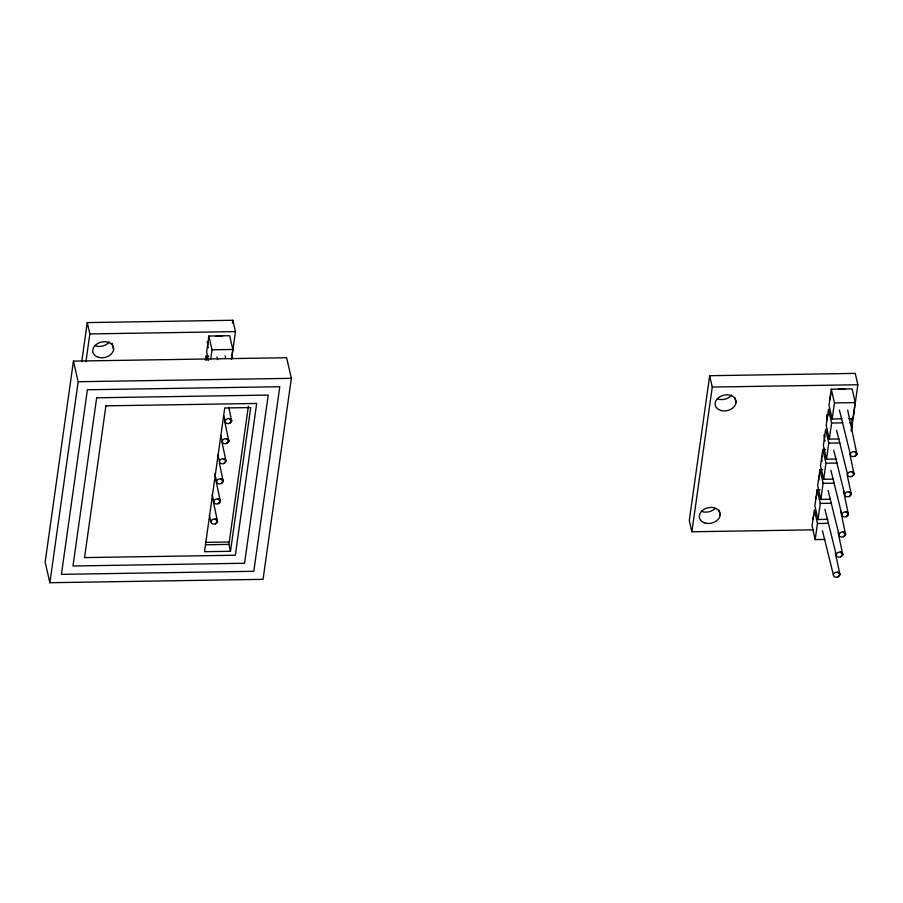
<?xml version="1.0" encoding="UTF-8"?>
<svg xmlns="http://www.w3.org/2000/svg" width="903" height="903" viewBox="0 0 903 903"><rect width="100%" height="100%" fill="white"/><g stroke="black" fill="none" stroke-linecap="round" stroke-linejoin="round"><path stroke-width="1.35" d="M215.411 523.808L217.533 521.121A3.341 2.495 -12.9 0 0 212.589 519.541A3.341 2.495 -12.9 0 0 212.431 523.853A3.341 2.495 -12.9 0 0 217.521 521.516L215.106 519.044M218.233 503.705L220.366 501.018A3.341 2.495 -12.9 0 0 215.422 499.438A3.341 2.495 -12.9 0 0 215.253 503.75A3.341 2.495 -12.9 0 0 220.355 501.413L217.928 498.953M221.066 483.602L223.199 480.915A3.341 2.495 -12.9 0 0 218.255 479.346A3.341 2.495 -12.9 0 0 218.086 483.658A3.341 2.495 -12.9 0 0 223.176 481.31L220.761 478.85M223.899 463.51L226.021 460.823A3.341 2.495 -12.9 0 0 221.077 459.243A3.341 2.495 -12.9 0 0 220.908 463.555A3.341 2.495 -12.9 0 0 226.01 461.219L223.594 458.747M226.721 443.407L228.854 440.72A3.341 2.495 -12.9 0 0 223.91 439.14A3.341 2.495 -12.9 0 0 223.741 443.452A3.341 2.495 -12.9 0 0 228.843 441.115L226.416 438.655M229.554 423.304L231.687 420.617A3.341 2.495 -12.9 0 0 226.743 419.048A3.341 2.495 -12.9 0 0 226.574 423.36A3.341 2.495 -12.9 0 0 231.665 421.012L229.249 418.552M837.815 576.938L839.948 574.24A3.341 2.495 -12.9 0 0 835.004 572.671A3.341 2.495 -12.9 0 0 834.835 576.983A3.341 2.495 -12.9 0 0 839.925 574.647L837.51 572.175M840.648 556.835L842.77 554.149A3.341 2.495 -12.9 0 0 837.826 552.568A3.341 2.495 -12.9 0 0 837.657 556.88A3.341 2.495 -12.9 0 0 842.759 554.544L840.343 552.083M843.47 536.732L845.603 534.045A3.341 2.495 -12.9 0 0 840.659 532.477A3.341 2.495 -12.9 0 0 840.49 536.777A3.341 2.495 -12.9 0 0 845.592 534.441L843.165 531.98M846.303 516.64L848.436 513.942A3.341 2.495 -12.9 0 0 843.492 512.373A3.341 2.495 -12.9 0 0 843.323 516.685A3.341 2.495 -12.9 0 0 848.414 514.349L845.998 511.877M849.136 496.537L851.258 493.851A3.341 2.495 -12.9 0 0 846.314 492.27A3.341 2.495 -12.9 0 0 846.145 496.582A3.341 2.495 -12.9 0 0 851.247 494.246L848.831 491.774M851.958 476.434L854.091 473.748A3.341 2.495 -12.9 0 0 849.147 472.167A3.341 2.495 -12.9 0 0 848.978 476.479A3.341 2.495 -12.9 0 0 854.08 474.143L851.653 471.682M854.791 456.342L856.924 453.645A3.341 2.495 -12.9 0 0 851.98 452.076A3.341 2.495 -12.9 0 0 851.811 456.387A3.341 2.495 -12.9 0 0 856.902 454.04L854.486 451.579M73.448 361.11L45.15 562.106L49.868 582.728L263.055 579.331L291.353 378.334L286.623 357.723L73.448 361.11L78.166 381.732L49.868 582.728M81.767 361.55L87.252 322.597L232.85 320.272L235.446 331.615L231.529 359.45M85.932 361.764L89.848 333.929L87.252 322.597M205.489 360.173L206.053 356.154L208.819 356.109M231.507 358.841L232.827 349.461L229.678 335.724L208.875 336.051L206.618 352.125L208.503 360.376M210.704 359.18L212.024 349.8L208.875 336.051M232.455 323.06L232.85 320.272M230.491 551.281L250.729 407.558L224.723 407.964L204.496 551.699L230.491 551.281L228.922 544.407L248.37 406.26M851.382 430.663L857.85 384.746L855.254 373.402L709.668 375.716L689.294 520.433L691.89 531.777L813.682 529.835M691.89 531.777L712.264 387.06L709.668 375.716M819.913 489.629L817.136 489.674L814.878 505.759L818.028 519.496L827.735 519.349M822.746 469.537L819.969 469.571L817.7 485.656L820.85 499.404L830.557 499.246M825.568 449.434L822.802 449.48L820.534 465.553L823.683 479.301L833.39 479.143M848.809 418.744L852.974 418.676L855.231 402.591L852.082 388.843L831.291 389.182L829.022 405.255L832.171 419.003L841.878 418.845M815.195 539.599L817.463 523.526L814.314 509.777L812.045 525.851L815.195 539.599L824.902 539.441M818.028 519.496L820.285 503.422L817.136 489.674M820.85 499.404L823.118 483.319L819.969 469.571M823.683 479.301L825.952 463.228L822.802 449.48M826.516 459.198L828.773 443.125L825.624 429.376L823.367 445.461L826.516 459.198L836.223 459.051M829.338 439.106L831.607 423.022L828.457 409.273L826.189 425.358L829.338 439.106L839.045 438.948M832.171 419.003L834.44 402.919L831.291 389.182M851.269 430.731L852.398 422.694L851.461 418.574M89.848 333.929L235.446 331.615M212.024 349.8L232.827 349.461M78.166 381.732L291.353 378.334M712.264 387.06L857.85 384.746M834.44 402.919L855.231 402.591M831.607 423.022L842.702 422.852M849.633 422.739L852.398 422.694M828.773 443.125L839.869 442.944M825.952 463.228L837.036 463.047M823.118 483.319L834.214 483.15M820.285 503.422L831.381 503.242M817.463 523.526L828.548 523.345M205.331 542.387L229.283 542.014M205.658 544.78L228.922 544.407M839.395 410.064L850.333 454.153M836.573 430.167L847.499 474.244M833.74 450.258L844.677 494.347M830.918 470.361L841.844 514.45M828.085 490.464L839.011 534.542M824.924 509.224L836.189 554.645M822.43 530.659L833.356 574.748M216.991 356.933L217.657 359.608M223.775 415.775L225.095 421.125M220.942 435.878L222.262 441.217M217.781 454.638L219.44 461.32M214.621 473.398L216.607 481.423M212.126 494.844L213.774 501.515M209.293 514.936L210.952 521.618M826.753 414.793L827.329 417.321M823.92 434.896L824.495 437.413M734.839 397.681L735.99 402.727M719.002 510.24L720.154 515.286M207.171 341.571L207.746 344.088M206.053 356.154L206.99 360.274M112.141 343.298L113.586 349.596M847.657 410.041L856.902 454.04M849.746 453.52L854.08 474.143M847.206 474.989L851.247 494.246M843.504 490.972L848.414 514.349M840.682 511.064L845.592 534.441M838.131 532.544L842.759 554.544M835.309 552.647L839.925 574.647M228.775 407.264L231.665 421.012M224.791 421.87L228.843 441.115M221.969 441.962L226.01 461.219M219.429 463.442L223.176 481.31M215.727 479.414L220.355 501.413M213.187 500.894L217.521 521.516M225.163 355.827L225.727 358.502M208.367 347.723A10.576 7.89 -12.9 0 1 208.051 342.824M216.009 336.334A10.576 7.89 -12.9 0 1 222.431 336.232M109.342 341.921A10.576 7.89 -12.9 0 1 94.86 345.657M813.129 519.067A10.576 7.89 -12.9 0 1 814.032 515.32M815.962 498.975A10.576 7.89 -12.9 0 1 816.865 495.228M818.998 480.091A10.576 7.89 -12.9 0 1 819.698 475.125M822.283 461.151A10.576 7.89 -12.9 0 1 821.967 456.252M825.116 441.048A10.576 7.89 -12.9 0 1 824.8 436.16M827.487 419.793A10.576 7.89 -12.9 0 1 828.186 414.827M830.308 399.69A10.576 7.89 -12.9 0 1 831.008 394.724M838.413 389.453A10.576 7.89 -12.9 0 1 844.847 389.351M714.905 508.705A10.576 7.89 -12.9 0 1 701.428 511.346M731.746 395.051A10.576 7.89 -12.9 0 1 717.264 398.787M87.41 389.769L61.427 574.353L253.811 571.294L279.795 386.71L87.41 389.769M96.655 397.805L72.985 565.989L244.566 563.258L268.236 395.074L96.655 397.805M105.899 405.842L84.532 557.614L235.322 555.221L256.689 403.449L105.899 405.842M98.404 357.328A10.576 7.89 -12.9 0 0 113.643 348.344A10.576 7.89 -12.9 0 0 97.524 343.614A10.576 7.89 -12.9 0 0 98.404 357.328M704.972 523.018A10.576 7.89 -12.9 0 0 720.199 514.033A10.576 7.89 -12.9 0 0 704.092 509.303A10.576 7.89 -12.9 0 0 704.972 523.018M720.808 410.459A10.576 7.89 -12.9 0 0 736.047 401.474A10.576 7.89 -12.9 0 0 719.928 396.744A10.576 7.89 -12.9 0 0 720.808 410.459"/></g></svg>
